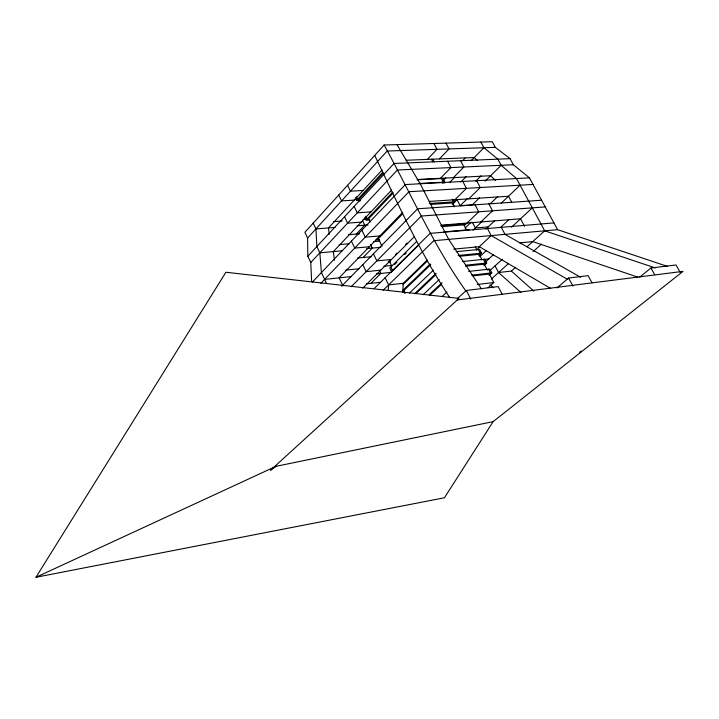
<?xml version="1.0" encoding="UTF-8"?>
<svg xmlns="http://www.w3.org/2000/svg" width="719" height="719" viewBox="0 0 719 719"><rect width="100%" height="100%" fill="white"/><g stroke="black" fill="none" stroke-linecap="round" stroke-linejoin="round"><path stroke-width="1.08" d="M402.703 292.175L403.278 283.268L427.302 260.035M388.206 290.476L388.611 284.922L385.114 277.768M493.126 421.64L444.423 497.773L35.95 577.276L225.892 272.258L458.992 298.394L270.551 470.235L275.997 466.325L493.126 421.64L683.05 271.351L457.275 299.967M667.556 266.434L557.602 229.667L529.436 177.836L513.357 164.75L510.059 158.656L495.319 147.35L492.29 141.724L384.135 145.013L304.883 232.3L307.597 238.043L307.849 256.252L310.779 262.489L311.624 281.722M307.597 238.043L387.182 151.026L495.319 147.35M382.14 169.909L328.502 227.941L329.203 234.484M355.285 197.797L356.615 200.502L382.715 172.335M357.99 200.421L383.335 173.09M307.849 256.252L394.048 163.465L510.059 158.656M310.779 262.489L397.373 170.017L513.357 164.75M391.612 190.059L333.337 251.605L334.479 260.269M364.857 217.264L366.205 220.005L392.673 192.126M367.571 219.906L393.275 192.854M356.264 234.079L364.758 225.164L362.466 220.49M427.383 159.402L436.963 149.336L433.925 143.503M312.423 282.001L405.345 184.567L529.436 177.836M439.435 158.917L449.042 148.923L446.005 143.135M320.854 283.295L408.967 191.712L533.022 184.441M402.82 212.294L339.116 277.849L342.963 285.91M377.34 239.76L402.631 213.813M363.077 257.51L372.271 248.091L370.573 244.622M440.441 178.321L450.921 167.581L447.604 161.245M445.78 177.863L443.47 180.217L444.908 182.994M462.757 160.553L465.076 158.189M442.347 183.237L443.398 182.168L441.52 178.546M341.678 286.108L417.64 208.798L541.596 200.224M443.659 183.165L444.71 182.096L442.832 178.483L417.128 179.813M453.365 177.647L463.872 166.997L460.564 160.705M449.447 182.635L454.875 177.144M471.143 160.67L483.914 147.737L480.885 142.074M351.249 286.701L421.316 216.042L545.236 206.91M460.789 182.015L466.218 176.559M395.432 254.634L396.987 253.088M405.534 244.559L407.089 243.004M362.664 288.22L414.36 236.668M370.878 283.349L380.827 273.454L379.452 270.632M454.956 199.738L466.415 188.342L462.802 181.449M452.287 204.43L457.041 199.693L460.178 205.715L472.266 204.879L479.492 197.824M475.69 181.188L481.128 175.787M416.571 241.521L389.815 268.043L391.657 271.8L418.485 245.332M394.542 264.583L396.879 262.264M404.689 254.535L406.244 252.989M374.302 288.436L430.106 233.36L553.927 222.899M460.178 205.715L467.197 198.795M485.145 181.107L501.188 165.298L497.881 159.16L483.914 147.737M468.779 198.839L480.265 187.533L476.661 180.703M383.173 290.233L433.827 240.694L557.602 229.667M464.995 223.816L463.917 224.867L466.586 230.017M402.973 284.598L427.49 260.907M467.071 223.061L478.719 211.808L475.052 204.825M465.049 228.103L471.179 222.189M490.466 203.594L497.719 196.611M430.223 263.999L402.469 290.692L403.835 290.53L405.13 293.145M402.802 291.528L430.807 264.619M480.876 221.955L492.551 210.793L488.902 203.872M473.021 230.17L482.62 220.994M501.224 203.207L520.062 185.196M409.462 293.01L433.35 270.209M414.539 293.801L436.1 273.328M415.915 293.64L435.876 274.694M485.891 229.073L494.69 220.742M423.203 294.673L439.237 279.565M453.653 249.142L479.339 246.698L491.176 235.589L567.749 279.475M476.436 250.086L479.546 247.165M500.613 227.411L508.791 219.744M429.144 294.772L442.005 282.72M429.71 295.356L441.781 284.068M478.845 255.712L481.586 253.16L479.636 249.394L456.206 251.668M479.834 256.647L486.089 250.832M511.524 227.186L532.303 207.863M442.113 296.498L446.966 292.004M485.523 261.932L493.459 254.625M483.932 265.536L486.691 263.001L484.732 259.217L462.416 261.527M457.284 298.718L466.334 290.458L498.186 286.584L502.105 294.125M490.331 270.182L502.374 259.2M489.046 275.404L491.823 272.878L489.846 269.077L468.644 271.414M491.401 278.99L508.324 263.693M527.063 246.752L544.687 230.817L655.306 267.926M488.084 287.663L493.791 282.531L489.396 274.047L490.52 273.031L488.543 269.221M495.076 265.859L498.546 272.528L511.389 271.081L515.568 267.333M533.121 251.605L541.479 244.118M556.901 287.995L568.585 278.028L588.115 275.656L591.98 282.747M639.685 277.148L650.938 268.016L676.013 264.969L680.282 272.456M579.442 352.463L581.195 351.079M35.95 577.276L275.997 466.325M477.227 284.499L493.791 282.531M471.727 275.143L491.823 272.878M388.611 284.922L403.278 283.268M472.823 275.916L490.709 273.894M366.501 283.834L380.261 282.306M465.481 266.165L485.586 264.026M324.62 279.385L351.196 276.581M376.441 273.912L391.289 272.348M465.49 265.248L486.691 263.001M380.8 270.137L366.169 271.656L362.771 264.637M481.272 259.73L488.758 258.957M345.785 270.101L358.961 268.771M383.892 266.237L391.217 265.491M459.27 256.306L480.481 254.184M388.206 261.851L390.399 261.635M458.156 255.488L481.586 253.16M391.531 259.442L376.855 260.88L373.404 253.816M357.532 258.031L371.534 256.701M519.549 242.86L532.761 241.602L637.834 277.157M313.205 223.133L315.956 228.903L316.854 246.554L319.829 252.818L342.235 250.805M366.708 248.594L380.755 247.327M369.377 246.77L354.746 248.073L351.384 241.144M339.26 244.613L349.272 243.75M373.538 241.647L379.902 241.099M376.972 238.852L378.338 238.735L382.077 246.329M375.974 239.876L379.542 239.571M379.929 235.922L365.252 237.153L361.846 230.179M488.21 226.88L475.34 227.959L472.428 222.378M443.758 231.886L469.426 229.721M348.598 234.709L359.491 233.819M441.367 225.119L520.556 218.783L524.591 226.323M440.639 225.775L466.307 223.717L465.229 224.759L441.781 226.656M315.956 228.903L335.09 227.438M357.064 225.757L367.993 224.921M361.244 222.135L347.619 223.151L344.527 216.77M333.445 221.65L342.235 221.003M363.086 219.475L366.322 219.241M366.205 220.005L369.773 219.744M370.95 211.88L357.289 212.824L354.152 206.416M429.252 203.504L454.938 201.796L453.986 199.972M430.402 204.43L453.869 202.857M429.234 201.419L508.504 196.251L511.685 202.183M354.215 200.116L341.561 200.898L338.712 195.038M356.615 200.502L360.183 200.277M363.14 190.463L350.45 191.182L347.565 185.295M419.006 183.48L444.71 182.096M417.308 179.507L490.601 175.724L495.391 180.361M406.001 160.256L474.243 157.533L477.515 160.553M580.584 277.237L504.999 234.358L501.296 227.339M479.339 246.698L550.709 288.436M501.188 165.298L516.476 178.537L544.687 230.817M498.546 272.528L520.969 292.543M489.927 284.805L493.261 287.78M511.389 271.081L533.875 291.168M481.379 288.75L448.656 239.373L420.193 183.767L396.951 144.627M466.298 291.599C433.602 245.781 411.16 194.121 384.135 145.013M449.86 297.738C420.112 252.872 397.805 203.845 374.707 155.403M650.938 268.016L654.694 274.694M568.585 278.028L572.944 286.117M487.473 228.507L491.176 235.589M432.82 159.187L434.213 161.865M431.508 159.241L432.901 161.919M452.206 199.145L453.626 201.886L452.557 202.947L454.516 206.713M478.324 249.52L480.283 253.286L479.178 254.319L481.865 259.514M483.429 259.352L485.388 263.136L484.273 264.161L487.428 270.245M475.241 246.716L476.733 249.592M466.334 290.458L470.747 299.122M359.842 201.176L358.952 199.37L357.586 199.46L356.256 196.745M370.024 221.856L368.55 218.864L367.184 218.971L365.836 216.23M389.222 260.835L391.774 266.03M403.485 290.431L404.878 293.262M390.83 267.037L392.682 270.793M326.426 283.205L321.411 272.582L319.829 252.818"/></g></svg>
